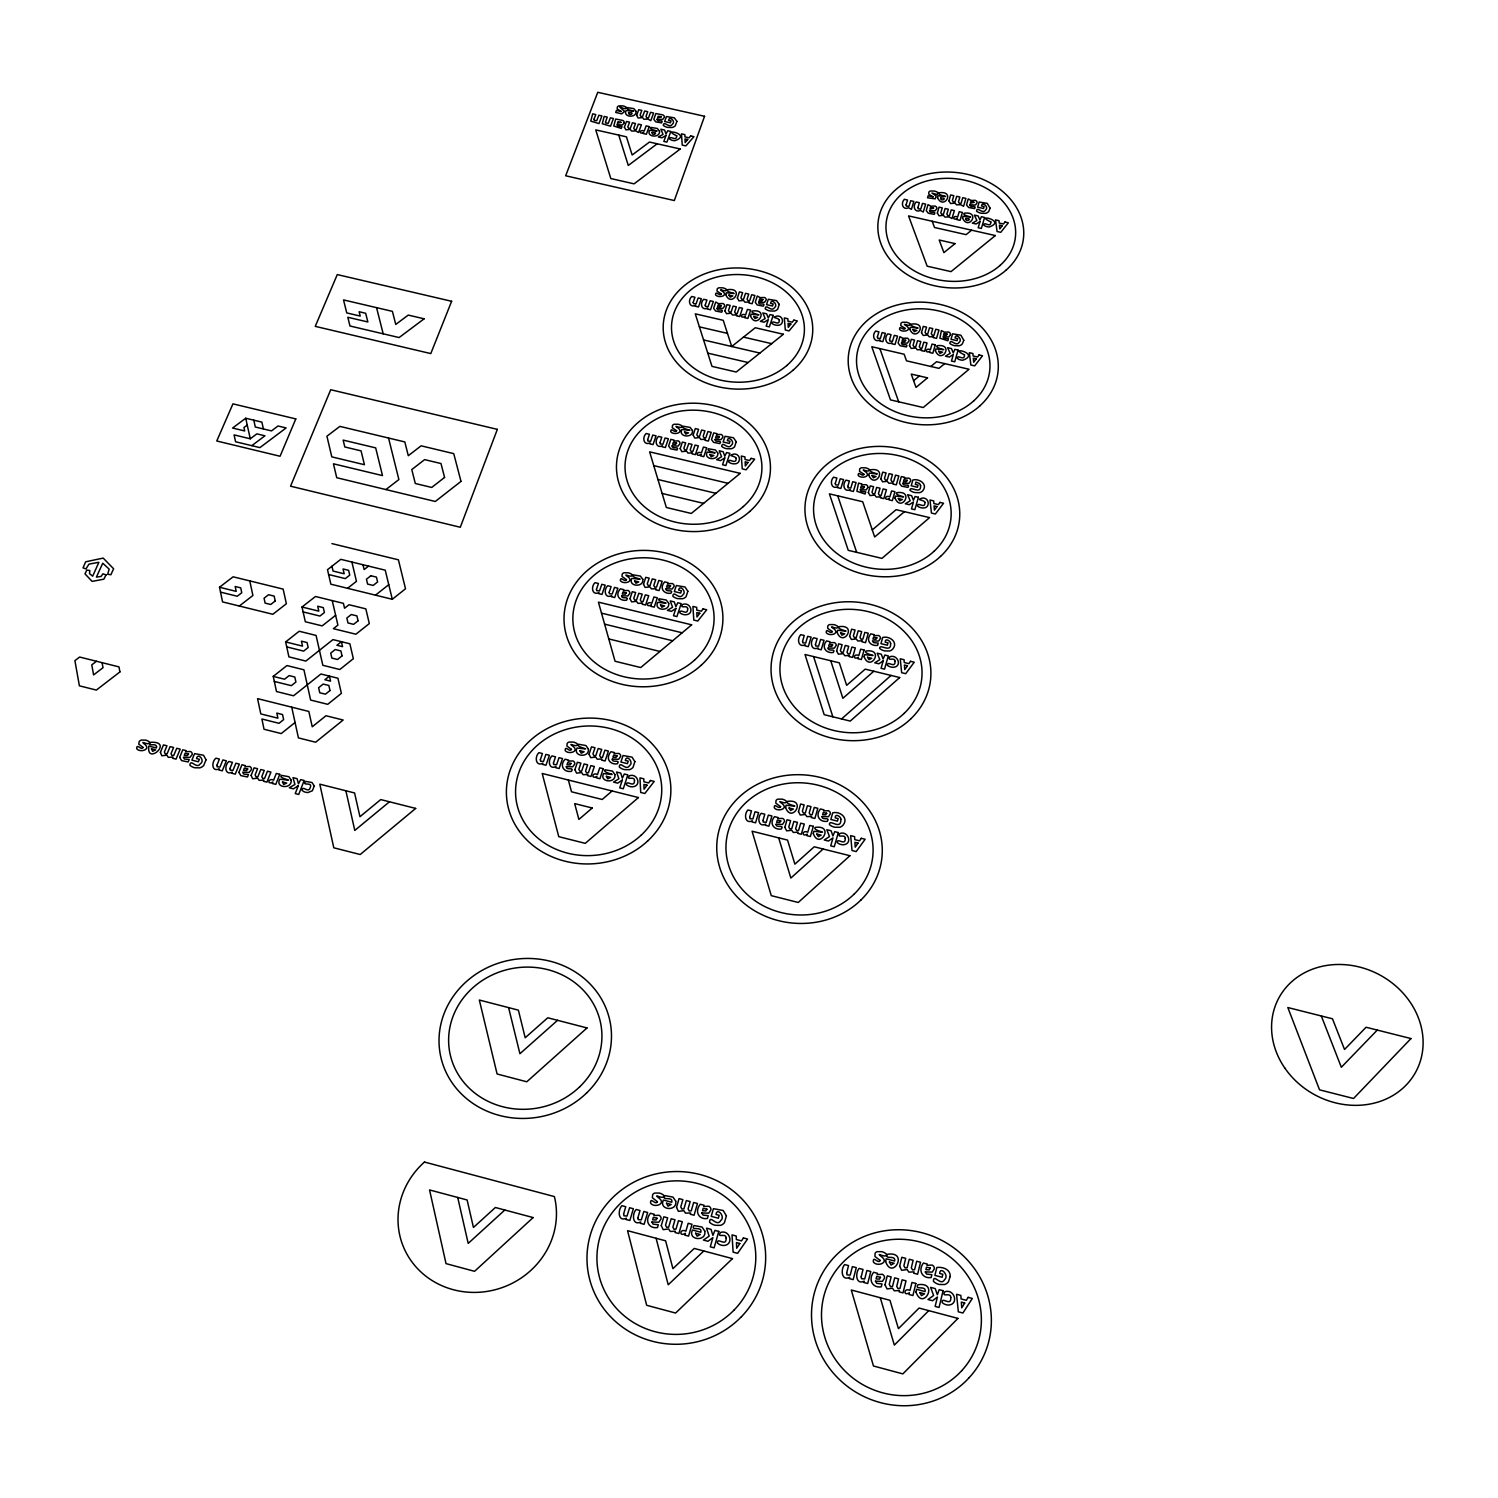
<?xml version="1.0" encoding="UTF-8"?>
<svg xmlns="http://www.w3.org/2000/svg" width="1498" height="1498" viewBox="0 0 1498 1498"><rect width="100%" height="100%" fill="white"/><g stroke="black" fill="none" stroke-linecap="round" stroke-linejoin="round"><path stroke-width="1.5" d="M950.537 334.634L948.814 336.975L942.991 336.788L944.077 338.323L948.477 338.754L947.878 340.776L939.901 338.192L941.381 330.552L944.358 332.182L948.627 332.032A3.108 2.509 6.9 0 1 950.5 334.578M880.506 638.429L878.633 641.069L872.435 640.882L873.559 642.605L878.24 643.091L877.585 645.376C870.6 646.481 865.32 640.283 870.806 633.841L874.233 634.665L873.952 635.658L878.521 635.489A3.296 2.827 6.7 0 1 880.468 638.335M867.922 487.449L866.125 489.94L860.095 489.752L861.181 491.381L865.732 491.85L865.076 494.003L856.875 491.25L858.541 483.124L861.874 483.91L861.575 484.846L866.013 484.678A3.202 2.678 5.6 0 1 867.904 487.374M624.254 122.799L622.456 124.933L616.839 124.746L617.794 126.15L621.988 126.581L621.296 128.435L613.768 126.019L615.697 119.035L622.588 120.402A2.977 2.303 -0.1 0 1 624.217 122.742M1377.28 1030.081L1341.328 1067.269L1321.311 1015.962M928.76 1310.638L894.343 1345.092L880.281 1297.717M703.779 1250.98L668.22 1284.778L656.087 1238.266M504.807 1210.028L468.2 1243.396L457.714 1197.464M823.151 849.01L790.85 878.053L778.679 837.869M557.574 1020.307L519.918 1053.731L508.608 1007.63M841.558 718.946L891.067 675.448M873.802 671.235L842.887 698.293L830.753 660.749M612.12 790.981L602.196 799.483L571.506 791.787L568.379 780.027M904.455 511.661L874.682 536.996L862.717 501.755L829.405 493.853L848.243 550.328L881.947 558.38L929.565 517.615L896.104 509.676L872.285 529.918M944.676 363.621L938.965 368.358L906.496 360.831L904.137 354.221L871.78 346.731L890.505 399.891L923.217 407.531L969.056 369.257L936.55 361.73L930.838 366.467M913.63 380.735L919.379 375.961M389.461 801.786L354.783 830.435L345.888 790.775M971.622 230.186L966.098 234.643L934.509 227.49L932.168 221.236M295.069 722.485L281.231 733.571L264.041 729.264L261.888 719.003L279.021 723.309L283.628 719.62L282.523 714.527L276.83 713.085L277.916 718.197L260.802 713.909L257.562 698.63L308.85 711.456L312.239 726.792L325.984 715.744L343.136 720.032L315.647 742.222L298.42 737.896L291.736 707.187M392.289 599.275L385.248 570.176L340.795 559.334L327.5 569.689L330.852 584.201L392.289 599.275L405.509 588.789L398.412 559.821L331.919 543.605M375.492 595.155L388.75 584.688M273.235 676.403L286.942 665.561L303.925 669.793L310.629 700.053L327.725 704.322L341.375 693.368L337.93 678.238L320.909 674.006L293.552 695.784L276.493 691.533L273.235 676.403L284.564 679.212L289.133 675.598L294.806 677.021L295.911 682.039L291.342 685.672L274.321 681.44M285.631 641.93L299.207 631.257L316.078 635.433L322.819 665.281L339.803 669.512L353.341 658.708L349.877 643.784L332.968 639.609L305.854 661.067L288.908 656.873L285.631 641.93L302.521 646.125L301.416 641.163L307.053 642.548L308.157 647.529L303.626 651.106L286.717 646.911M335.627 615.285L322.164 625.883L305.33 621.745L302.016 607.008L315.479 596.485L343.417 603.357L344.559 608.244L349.015 604.724L365.83 608.862L369.313 623.58L355.906 634.216L333.399 628.673L337.893 625.115L332.238 600.604M368.564 566.113L364.145 569.558L363.003 564.746M347.573 588.302L356.449 581.336L351.899 562.031M385.941 489.565L398.88 479.547L388.544 438.034M239.305 606.016L252.9 595.492L249.773 580.906M219.513 587.253L233.108 576.805L283.141 589.107L286.38 603.731L272.842 614.292L222.565 601.896L219.513 587.253L236.197 591.373L235.167 586.504L240.729 587.871L241.758 592.74L237.227 596.241L220.524 592.122M96.471 661.273L91.771 664.869L93.588 674.924L103.025 667.696L102.089 662.678M251.795 445.674L264.94 435.806L256.851 433.858L250.278 438.783L234.081 434.888L235.579 441.76L259.903 447.621L286.118 427.941L278.029 425.994L271.494 430.9L255.315 427.005L253.799 420.189M657.173 143.789L628.28 165.454L618.749 135.101M263.405 428.952L261.869 422.118L245.728 418.242L232.583 428.035L244.698 430.956L243.949 427.529L247.245 425.076M699.397 326.864L727.466 333.38M743.514 337.106L771.676 343.66M703.573 339.952L759.898 353.079M707.768 353.135L748.101 362.535M653.783 465.635L728.065 483.311M657.94 479.51L715.857 493.31M662.135 493.46L703.592 503.365M601.503 613.131L682.17 632.793M604.612 624.142L672.658 640.769M608.768 638.934L659.925 651.443M328.605 574.52L345.308 578.602L349.746 575.138L348.603 570.307L343.042 568.959L344.184 573.771L333.062 571.056L331.938 566.225M302.016 607.008L318.812 611.147L317.707 606.241L323.287 607.626L324.411 612.532L319.935 616.053L303.12 611.914M879.869 348.603L898.688 401.801M837.738 495.819L856.669 552.331M813.583 656.573L832.851 716.812M376.56 307.652L383.188 333.811M245.728 418.242L250.278 438.783M156.578 746.753L156.41 747.989L148.845 746.079C145.943 766.208 174.48 741.023 150.661 742.296C146.86 747.521 155.942 742.222 156.578 746.753M717.785 453.051C718.965 461.234 703.18 459.961 707.131 452.115C726.23 454.175 705.09 451.928 708.442 448.782L715.407 449.962L717.785 453.051M962.559 218.053C968.663 231.497 981.321 210.787 964.075 213.259C961.36 216.218 981.021 218.109 962.989 216.274L962.559 218.053M704.809 1231.169C706.682 1242.029 687.301 1240.25 692.469 1230.027L700.858 1232.255C702.431 1225.533 689.979 1231.525 694.005 1225.533L702.056 1227.049L704.809 1231.169M920.596 485.521C921.176 495.501 909.848 485.071 909.96 490.295A10.617 8.838 6.9 0 0 914.885 492.58L919.529 492.673A6.722 5.617 7 0 0 922.899 490.614C928.086 484.06 919.023 478.293 912.881 479.978L911.215 485.783L917.431 487.262L918.068 485.052L915.315 484.397L915.971 482.075L919.454 483.461L920.596 485.521M692.432 430.45C693.574 438.539 677.882 437.304 681.833 429.514C700.839 431.555 679.792 429.327 683.163 426.218L690.091 427.398L692.432 430.45M675.729 1201.171C677.527 1211.938 658.277 1210.178 663.445 1200.048L671.778 1202.257C673.37 1195.591 660.974 1201.527 665 1195.61L673.014 1197.108L675.729 1201.171M890.636 643.372C891.291 653.933 879.438 642.942 879.626 648.465A10.954 9.419 7.1 0 0 884.7 650.9L889.494 650.993A6.947 5.973 7.1 0 0 892.977 648.765C898.369 641.987 889.269 635.639 882.715 637.474L880.936 643.653L887.359 645.207L888.033 642.867L885.187 642.174C884.738 637.661 890.561 640.695 890.636 643.372M935.407 350.813C941.568 364.969 954.844 343.173 937.018 345.738C934.134 348.828 954.451 350.888 935.876 348.922L935.407 350.813M937.486 197.549C943.515 210.881 956.211 190.34 939.021 192.793C936.306 195.732 955.893 197.605 937.935 195.789L937.486 197.549M668.707 603.301C669.962 611.97 653.484 610.641 657.716 602.346C677.433 604.537 655.525 602.065 659.12 598.788L666.292 600.043L668.707 603.301M779.26 304.394L777.705 309.131A6.498 5.224 2.9 0 1 774.391 311.06L769.916 310.966A10.243 8.239 2.9 0 1 765.216 308.831C765.59 302.933 771.395 312.689 774.541 307.652C778.642 304.787 771.227 297.99 770.552 303.345L773.193 303.963L772.519 306.023L766.545 304.637L768.324 299.244L776.544 300.63L779.26 304.394M915.99 1291.988C922.787 1311.668 939.826 1281.445 917.918 1284.741C914.154 1290.808 926.476 1284.76 925.09 1291.576L916.551 1289.31L915.99 1291.988M659.513 131.169C660.356 138.34 645.994 137.292 649.552 130.326C667.378 132.086 647.716 130.251 650.825 127.405L657.322 128.472L659.513 131.169M909.735 329.148C915.802 343.192 929.116 321.583 911.364 324.13C908.462 327.182 928.723 329.223 910.222 327.294L909.735 329.148M969.824 204.852C969.768 208.297 977.145 204.627 974.618 208.597L968.644 207.492L966.547 204.945L968.232 198.916L971.135 200.47L975.292 200.339A3.015 2.359 6.8 0 1 977.127 202.736L975.498 205.001L969.824 204.852M642.792 579.333C643.99 587.909 627.606 586.598 631.856 578.378C651.48 580.55 629.666 578.097 633.261 574.858L640.395 576.093L642.792 579.333M895.018 498.066C901.159 513.046 915.203 489.996 896.703 492.692C893.613 495.894 914.679 498.179 895.504 496.081L895.018 498.066M885.599 1261.447C892.265 1280.921 909.361 1250.999 887.565 1254.257C883.783 1260.267 896.066 1254.275 894.662 1261.016L886.179 1258.788L885.599 1261.447M636.032 111.32C636.837 118.417 622.55 117.406 626.108 110.478C643.878 112.219 624.291 110.403 627.4 107.594L633.86 108.642L636.032 111.32M736.23 441.723L734.582 446.76A6.685 5.543 2 0 1 731.174 448.782L726.549 448.688A10.542 8.726 1.9 0 1 721.736 446.441C722.092 440.187 728.065 450.505 731.361 445.187C735.63 442.21 728.028 434.944 727.279 440.637L729.994 441.273L729.283 443.445L723.141 442.004L725.032 436.293L733.477 437.734L736.23 441.723M726.399 1215.833L724.47 1222.593A7.733 7.434 1.3 0 1 720.501 1225.364L715.164 1225.289A12.19 11.703 1.3 0 1 709.584 1222.312C709.603 1213.755 716.83 1227.63 720.725 1220.533C725.818 1216.882 716.924 1206.808 716.025 1214.466L719.171 1215.309L718.347 1218.23L711.232 1216.339L713.423 1208.661L723.197 1210.515L726.399 1215.833M840.865 819.144C841.314 831.39 829.031 818.02 829.424 824.63A11.329 10.093 6.6 0 0 834.648 827.214L839.61 827.308A7.19 6.404 6.6 0 0 843.224 824.93C848.86 817.889 839.741 810.849 832.719 812.852L830.828 819.462L837.457 821.129L838.168 818.601L835.229 817.871C834.723 813.039 840.865 816.279 840.865 819.144M925.296 1271.971L926.607 1274.068L931.85 1274.667L931.138 1277.551C922.394 1278.899 917.694 1270.379 923.423 1263.039L927.262 1264.05L926.962 1265.323L932.074 1265.061A3.726 3.558 25.4 0 1 933.778 1266.559A3.82 3.651 25.4 0 1 934.34 1268.75L932.28 1272.102L925.315 1271.896M614.929 774.578C616.277 783.81 598.975 782.387 603.582 773.567C623.954 775.945 601.222 773.193 605.061 769.785L612.457 771.096L614.929 774.578M864.14 656.779C870.319 672.639 885.112 648.241 865.919 651.031C862.623 654.383 884.475 656.91 864.664 654.645L864.14 656.779M868.728 475.109C874.776 489.958 888.857 467.114 870.432 469.773C867.323 472.956 888.333 475.203 869.233 473.125L868.728 475.109M929.528 210.581C929.453 214.045 936.887 210.357 934.303 214.345L928.329 213.24L926.251 210.694L927.992 204.646L930.876 206.181L935.052 206.05A3.015 2.378 6.1 0 1 936.437 207.08A3.09 2.434 6.1 0 1 936.905 208.522L935.22 210.731L929.546 210.544M588.377 749C589.669 758.157 572.479 756.752 577.086 748.008C597.384 750.348 574.708 747.633 578.565 744.244L585.943 745.555L588.377 749M902.938 483.199C902.77 487.019 910.84 483.011 907.957 487.393L901.646 486.176L899.455 483.33L901.347 476.551L904.661 477.319L904.399 478.274L908.818 478.105A3.202 2.659 6.7 0 1 910.709 480.802L908.968 483.348L902.957 483.161M837.139 632.362C843.224 648.091 858.054 623.898 838.936 626.688C835.622 630.003 857.399 632.493 837.663 630.265L837.139 632.362M875.45 1281.221L876.742 1283.337L882.004 1283.936L881.273 1286.838C872.454 1288.205 867.848 1279.573 873.652 1272.251L877.491 1273.281L877.173 1274.555L882.303 1274.292A3.726 3.576 22.4 0 1 884.007 1275.809A3.82 3.67 22.4 0 1 884.55 1278L882.453 1281.37L875.469 1281.165M901.478 342.967C901.347 346.6 909.099 342.742 906.365 346.937L900.223 345.776L898.088 343.079L899.942 336.676L902.901 338.305L907.189 338.155A3.108 2.509 6 0 1 908.612 339.241A3.183 2.584 6 0 1 909.08 340.776L907.339 343.117L901.478 342.967M687.863 591.242L686.103 596.579A6.891 5.88 0.5 0 1 682.564 598.751L677.789 598.657A10.861 9.269 0.5 0 1 672.845 596.279C673.201 589.613 679.362 600.586 682.788 594.931C687.264 591.841 679.455 584.033 678.631 590.1L681.421 590.774L680.672 593.077L674.343 591.56L676.347 585.493L685.054 587.01L687.863 591.242M813.283 833.543C819.443 850.452 835.21 824.48 815.193 827.402C811.635 830.884 834.349 833.712 813.863 831.278L813.283 833.543M676.909 121.338L675.317 125.72A6.254 4.85 0.8 0 1 672.078 127.499L667.771 127.405A9.868 7.64 0.8 0 1 663.277 125.42C663.82 119.99 669.231 129.015 672.302 124.353C676.291 121.675 669.288 115.383 668.539 120.346L671.085 120.926L670.374 122.817L664.644 121.525L666.479 116.544L674.362 117.836L676.909 121.338M948.927 200.844L950.631 203.541L955.05 203.129L956.492 204.833L960.667 204.702L963.57 206.293L965.91 198.391L962.746 197.68L961.098 203.279L959.469 203.41L958.439 201.949L959.862 197.024L956.698 196.313L955.031 201.893L953.402 202.043L952.372 200.582L953.814 195.658L950.631 194.946L948.927 200.844M785.57 807.459C791.637 824.218 807.422 798.49 787.499 801.374C783.941 804.838 806.561 807.628 786.15 805.212L785.57 807.459M899.643 1266.259L901.684 1270.304L907.133 1269.592L908.893 1272.139L914.042 1271.877L913.705 1273.206L917.6 1274.236L920.558 1262.271L916.682 1261.241L914.585 1269.724L912.582 1269.948L911.327 1267.776L913.143 1260.305L909.249 1259.275L907.133 1267.739L905.148 1267.982L903.874 1265.81L905.71 1258.339L901.815 1257.309L899.643 1266.259M937.336 213.072L939.021 215.787L943.459 215.356L944.92 217.079L949.095 216.948L952.016 218.539L954.357 210.6L951.211 209.889L949.526 215.506L947.897 215.637L946.867 214.177L948.309 209.233L945.126 208.522L943.459 214.139L941.83 214.27L940.781 212.81L942.242 207.866L939.059 207.136L937.336 213.072M634.89 761.639L633.017 767.369A7.134 6.292 -1.9 0 1 629.31 769.691L624.385 769.597A11.254 9.924 -1.9 0 1 619.292 767.07C619.61 759.898 626.014 771.639 629.591 765.59C634.291 762.388 626.258 753.943 625.34 760.441L628.242 761.153L627.419 763.643L620.902 762.014L623.037 755.516L632.025 757.127L634.89 761.639M885.018 1284.872L887.059 1288.935L892.527 1288.224L894.287 1290.789L899.455 1290.527L899.118 1291.856L903.013 1292.886L906.009 1280.846L902.133 1279.816L899.998 1288.355L897.995 1288.58L896.74 1286.389L898.575 1278.88L894.681 1277.85L892.527 1286.37L890.524 1286.595L889.269 1284.404L891.123 1276.895L887.228 1275.865L885.018 1284.872M921.495 332.631L923.217 335.477L927.768 335.028L929.266 336.825L933.554 336.676L933.291 337.612L936.531 338.361L938.984 330.009L935.744 329.26L934.003 335.178L932.336 335.327L931.269 333.792L932.767 328.568L929.509 327.819L927.768 333.736L926.101 333.885L925.034 332.35L926.55 327.144L923.292 326.395L921.495 332.631M917.918 207.567L918.237 208.802L920.802 209.008L922.506 203.391L925.652 204.121L923.255 212.023L920.371 210.432C914.698 213.222 912.245 205.881 916.177 201.968L919.341 202.679L917.918 207.567M828.113 648.035C827.851 652.079 836.371 647.848 833.244 652.51C826.222 653.615 820.998 647.342 826.578 640.919L830.004 641.743L829.705 642.754L834.274 642.567A3.296 2.846 5.4 0 1 836.202 645.432L834.349 648.166L828.113 648.035M822.028 816.56C821.709 820.829 830.604 816.41 827.327 821.316C819.818 822.514 814.762 815.624 820.436 808.976L823.975 809.856L823.675 810.924L828.394 810.718A3.408 3.033 6.1 0 1 830.379 813.789L828.469 816.71L822.028 816.56M906.084 204.889L906.402 206.125L908.968 206.331L910.69 200.732L913.836 201.444L911.421 209.345L908.518 207.754C902.863 210.544 900.41 203.204 904.361 199.309L907.526 200.02L906.084 204.889M909.492 345.589L911.215 348.454L915.784 347.985L917.263 349.802L921.588 349.652L921.307 350.588L924.566 351.337L927.037 342.93L923.779 342.181L922.038 348.135L920.352 348.285L919.304 346.731L920.821 341.507L917.544 340.739L915.784 346.693L914.117 346.843L913.05 345.289L914.566 340.065L911.308 339.297L909.492 345.589M861.181 1276.858L861.575 1278.712L864.721 1278.974L866.911 1270.473L870.769 1271.502L867.698 1283.505L863.822 1282.475L864.159 1281.146C855.864 1285.34 855.021 1272.907 859.14 1268.413L863.035 1269.443L861.181 1276.858M846.67 1273L847.044 1274.854L850.209 1275.116L852.399 1266.615L856.276 1267.645L853.167 1279.629L849.291 1278.599L849.628 1277.288C841.333 1281.483 840.528 1269.031 844.647 1264.555L848.542 1265.585L846.67 1273M889.531 339.803L889.868 341.095L892.508 341.301L894.287 335.365L897.545 336.114L895.018 344.503L891.759 343.754L892.04 342.817C886.048 345.776 883.783 337.855 887.79 333.867L891.048 334.616L889.531 339.803M877.379 336.975L877.716 338.286L880.337 338.492L882.153 332.575L885.393 333.324L882.846 341.675L879.607 340.926L879.888 340.009C873.896 342.967 871.63 335.046 875.656 331.058L878.914 331.826L877.379 336.975M880.824 478.78L882.584 481.813L887.265 481.326L888.782 483.217L893.22 483.068L892.939 484.041L896.291 484.846L898.875 475.952L895.542 475.166L893.688 481.457L891.984 481.626L890.898 479.997L892.49 474.454L889.138 473.649L887.284 479.94L885.561 480.109L884.475 478.48L886.086 472.937L882.715 472.151L880.824 478.78M750.554 316.022C756.172 330.009 770.178 308.513 752.333 311.022C749.206 314.037 769.616 316.097 751.078 314.168L750.554 316.022M868.334 492.561L870.076 495.595L874.795 495.108L876.311 497.036L880.749 496.868L880.468 497.86L883.82 498.647L886.442 489.715L883.09 488.928L881.236 495.258L879.513 495.407L878.427 493.778L880.038 488.198L876.667 487.412L874.795 493.722L873.072 493.891L871.986 492.262L873.615 486.681L870.244 485.895L868.334 492.561M776.076 824.256C775.739 828.544 784.69 824.106 781.338 829.031C773.792 830.229 768.811 823.263 774.56 816.635L778.099 817.534L777.762 818.601L782.518 818.395A3.427 3.052 4.2 0 1 784.484 821.466L782.536 824.406L776.076 824.256M106.058 574.914L103.83 579.202L92.09 581.393L84.993 573.865L86.809 570.083L89.824 570.513L89.524 573.64L92.67 576.187L98.868 562.293L88.944 564.128L85.966 568.884L83.027 567.873L85.667 561.806L103.193 558.099L113.623 568.791L110.871 574.745L107.687 574.258L109.148 569.109L102.744 563.211L96.415 577.123L101.096 576.43L102.931 573.828L106.058 574.914M847.793 486.457L848.111 487.842L850.827 488.048L852.736 481.738L856.07 482.525L853.392 491.438L850.059 490.651L850.34 489.659C843.992 492.823 841.951 484.21 846.033 480.165L849.385 480.952L847.793 486.457M849.609 636.257L851.407 639.477L856.257 638.953L857.811 640.975L862.38 640.788L862.08 641.837L865.526 642.679L868.26 633.223L864.833 632.381L862.885 639.084L861.107 639.253L860.002 637.53L861.687 631.613L858.223 630.789L856.276 637.474L854.497 637.661L853.373 635.92L855.077 630.021L851.613 629.179L849.609 636.257M725.781 294.619C731.324 308.494 745.367 287.185 727.579 289.676C724.433 292.672 744.768 294.694 726.324 292.784L725.781 294.619M836.614 650.956L838.393 654.195L843.28 653.671L844.816 655.712L849.422 655.525L849.123 656.573L852.568 657.416L855.339 647.904L851.894 647.061L849.928 653.802L848.13 653.971L847.044 652.229L848.729 646.293L845.265 645.451L843.299 652.192L841.501 652.36L840.397 650.619L842.119 644.683L838.637 643.84L836.614 650.956M880.169 1260.473C878.277 1264.612 872.772 1254.8 873.371 1261.953C877.098 1267.139 889.063 1262.87 882.153 1257.197C873.091 1250.287 887.958 1259.968 886.198 1253.845A11.291 10.823 21.1 0 0 881.835 1251.673L877.079 1251.673A3.857 3.708 20.5 0 0 875.094 1253.339L874.926 1256.447L880.169 1260.473M238.912 772.425L240.878 775.627L247.488 776.975L248.462 774.56L243.65 774.035L242.713 772.2L249.136 772.406L251.402 769.597A3.539 3.052 -14.4 0 0 249.698 766.489L244.942 766.695L245.372 765.628L241.927 764.748L238.912 772.425M835.285 483.479L835.603 484.865L838.318 485.09L840.228 478.78L843.561 479.566L840.865 488.46L837.532 487.674L837.831 486.7C831.465 489.846 829.443 481.233 833.543 477.207L836.895 477.993L835.285 483.479M933.067 196.856L928.142 195.789L927.524 197.773L935.201 198.859L936.175 195.957L931.925 193.017L937.28 194.59L937.898 192.512A9.157 7.19 6 0 0 934.34 191.051L930.483 190.995A3.127 2.453 6 0 0 928.872 192.1L928.76 194.141L933.067 196.856M815.455 644.477L815.773 645.956L818.582 646.181L820.586 639.459L824.031 640.301L821.204 649.795L817.758 648.952L818.058 647.904C811.298 651.274 809.538 641.912 813.676 637.792L817.14 638.616L815.455 644.477M314.28 785.963L312.37 790.757L308.008 792.517A8.876 7.715 -13.1 0 1 303.738 791.543L302.109 790.457C302.278 784.465 308.569 794.052 310.255 787.517C313.026 781.301 301.36 786.544 305.629 781.413L311.977 782.518L314.28 785.963M758.625 302.221C758.419 305.817 766.208 302.016 763.362 306.135L757.295 304.974L755.254 302.334L757.276 296.024L760.179 297.634L764.448 297.484A3.09 2.472 2.7 0 1 766.208 299.993L764.448 302.371L758.643 302.184M798.453 811.616L800.269 815.043L805.306 814.481L806.898 816.635L811.635 816.447L811.317 817.571L814.875 818.451L817.814 808.321L814.257 807.422L812.178 814.612L810.324 814.8L809.201 812.946L810.998 806.617L807.422 805.737L805.344 812.908L803.49 813.096L802.366 811.242L804.183 804.932L800.606 804.033L798.453 811.616M701.813 1213.005L703.03 1215.084L708.236 1215.664L707.412 1218.492C698.686 1219.878 694.286 1211.302 700.296 1204.242L704.079 1205.235L703.723 1206.489L708.816 1206.227A3.67 3.52 0 0 1 710.464 1207.725A3.764 3.614 0 0 1 710.932 1209.86L708.76 1213.155L701.813 1213.005M802.554 641.35L802.872 642.829L805.681 643.054L807.684 636.332L811.13 637.174L808.283 646.649L804.838 645.807L805.156 644.758C798.397 648.128 796.636 638.766 800.793 634.665L804.257 635.489L802.554 641.35M905.204 328.437C903.631 331.414 899.306 324.448 899.512 329.41C902.245 332.912 912.488 330.571 906.852 326.152C899.418 321.284 911.177 328.043 910.204 323.83A9.419 7.602 5.9 0 0 906.552 322.276L902.582 322.239A3.221 2.603 5.9 0 0 900.916 323.399L900.785 325.572L905.204 328.437M784.84 827.383L786.656 830.847L791.712 830.266L793.303 832.439L798.059 832.233L797.741 833.356L801.299 834.255L804.276 824.069L800.7 823.17L798.603 830.398L796.749 830.585L795.625 828.712L797.442 822.365L793.865 821.466L791.749 828.675L789.895 828.862L788.772 827.008L790.607 820.642L787.012 819.762L784.84 827.383M179.666 757.426L181.595 760.61L188.168 761.958L189.179 759.542L184.385 759.037L183.449 757.22L189.872 757.408L192.175 754.618A3.558 3.033 -15.6 0 0 190.508 751.528L185.752 751.734L186.201 750.667L182.756 749.805L179.666 757.426M715.014 439.457C714.752 443.221 722.879 439.251 719.845 443.577L713.61 442.378L711.531 439.569L713.685 432.903L716.943 433.671L716.643 434.589L721.044 434.439A3.165 2.621 1.7 0 1 722.467 435.562A3.258 2.696 1.7 0 1 722.879 437.154L721.006 439.607L715.014 439.457M762.988 820.492L763.306 822.065L766.208 822.29L768.362 815.099L771.919 815.979L768.886 826.147L765.328 825.267L765.665 824.143C758.437 827.739 757.014 817.496 761.227 813.32L764.804 814.2L762.988 820.492M717.018 308.27C716.793 311.865 724.639 308.064 721.736 312.183L715.651 311.022L713.628 308.382L715.707 302.053L718.609 303.663L722.897 303.514A3.09 2.49 1.8 0 1 724.264 304.581A3.165 2.547 1.8 0 1 724.676 306.098L722.841 308.419L717.036 308.214M749.655 817.159L749.974 818.732L752.876 818.957L755.048 811.766L758.606 812.665L755.554 822.814L751.996 821.934L752.333 820.81C745.105 824.406 743.701 814.163 747.914 809.987L751.49 810.886L749.655 817.159M864.046 474.36C862.417 477.488 857.942 470.129 858.167 475.409C861.05 479.135 871.574 476.551 865.769 471.926C858.092 466.758 870.301 473.948 869.252 469.454A9.7 8.089 5.5 0 0 865.488 467.807L861.406 467.788A3.314 2.771 5.5 0 0 859.683 469.005L859.534 471.308L864.046 474.36M651.911 1222.068L653.109 1224.147L658.315 1224.727L657.472 1227.574C648.69 1228.978 644.365 1220.308 650.469 1213.268L654.251 1214.279L653.877 1215.515L658.989 1215.271A3.689 3.539 -5.8 0 1 660.618 1216.75A3.782 3.633 -5.9 0 1 661.067 1218.904L658.858 1222.218L651.93 1222.012M832.308 631.576C830.622 634.909 825.96 627.063 826.222 632.699C829.255 636.706 840.097 633.823 834.105 628.991C826.184 623.486 838.899 631.145 837.719 626.351A10.018 8.614 5.3 0 0 833.843 624.61L829.63 624.572A3.427 2.94 5.2 0 0 827.832 625.883L827.664 628.336L832.308 631.576M665.973 588.864C665.655 592.834 674.175 588.695 670.935 593.245C663.97 594.369 658.895 588.096 664.681 581.898L668.052 582.722L667.715 583.696L672.265 583.527A3.277 2.79 0.2 0 1 673.707 584.707A3.352 2.865 0.2 0 1 674.119 586.411L672.153 589.014L665.992 588.808M672.096 445.917C671.816 449.7 679.998 445.73 676.927 450.074L670.673 448.857L668.614 446.048L670.823 439.345L674.1 440.131L673.782 441.049L678.201 440.899A3.183 2.64 0.6 0 1 679.605 442.022A3.258 2.696 0.6 0 1 679.998 443.614L678.107 446.067L672.096 445.917M676.534 1207.388L678.407 1211.358L683.856 1210.665L685.504 1213.174L690.634 1212.931L690.26 1214.223L694.08 1215.234L697.469 1203.493L693.668 1202.482L691.252 1210.796L689.249 1211.021L688.088 1208.886L690.185 1201.565L686.346 1200.553L683.931 1208.849L681.927 1209.092L680.766 1206.957L682.863 1199.636L679.043 1198.606L676.534 1207.388M930.277 1268.076L929.303 1269.873L925.895 1269.667L926.494 1267.158L930.277 1268.076M661.273 1225.645L663.165 1229.652L668.614 1228.959L670.28 1231.468L675.411 1231.206L675.036 1232.517L678.856 1233.547L682.302 1221.731L678.482 1220.701L676.029 1229.072L674.044 1229.315L672.864 1227.162L674.999 1219.784L671.16 1218.754L668.688 1227.124L666.685 1227.349L665.524 1225.214L667.659 1217.837L663.82 1216.807L661.273 1225.645M737.372 298.065L738.982 300.873L743.532 300.443L744.955 302.203L749.243 302.072L748.925 302.989L752.146 303.719L754.898 295.481L751.696 294.732L749.73 300.574L748.064 300.724L747.071 299.207L748.757 294.057L745.536 293.308L743.588 299.151L741.903 299.3L740.911 297.784L742.615 292.634L739.394 291.904L737.372 298.065M780.589 806.636C778.81 810.175 773.979 801.804 774.279 807.853C777.481 812.159 788.641 808.939 782.462 803.864C774.297 797.966 787.536 806.167 786.244 801.018A10.355 9.231 4.1 0 0 782.256 799.164L777.874 799.146A3.539 3.165 4.1 0 0 776.02 800.55L775.814 803.19L780.589 806.636M724.901 310.854L726.511 313.681L731.08 313.232L732.503 315.011L736.791 314.88L736.492 315.797L739.712 316.546L742.502 308.251L739.282 307.502L737.297 313.382L735.63 313.531L734.638 311.996L736.342 306.828L733.121 306.079L731.136 311.94L729.451 312.09L728.459 310.573L730.181 305.405L726.961 304.656L724.901 310.854M621.651 595.811C621.296 599.799 629.872 595.642 626.576 600.211C619.554 601.353 614.554 595.006 620.397 588.826L623.767 589.65L623.43 590.624L627.999 590.455A3.277 2.809 -1.2 0 1 629.441 591.654A3.371 2.865 -1.2 0 1 629.834 593.358L627.849 595.961L621.651 595.811M612.27 759.149C611.858 763.362 620.809 758.999 617.345 763.83C609.873 765.047 605.061 758.082 610.997 751.715L614.48 752.576L614.124 753.625L618.824 753.438A3.389 2.977 -2.3 0 1 620.678 756.434L618.655 759.299L612.289 759.093M637.905 1217.762L638.204 1219.597L641.331 1219.859L643.822 1211.507L647.642 1212.519L644.121 1224.297L640.301 1223.286L640.695 1221.994C632.362 1226.15 631.838 1213.792 636.182 1209.485L640.021 1210.496L637.905 1217.762M291.192 780.215C292.185 789.427 274.658 788.135 279.808 779.203C300.873 781.806 276.643 778.511 281.53 775.384L288.927 776.713L291.192 780.215M657.06 119.278C656.854 122.649 664.344 119.054 661.554 122.911L655.731 121.825L653.802 119.372L655.881 113.53L662.771 114.915A2.977 2.303 0.7 0 1 664.419 117.237L662.678 119.428L657.06 119.278M705.221 305.124L705.502 306.416L708.123 306.622L710.146 300.761L713.348 301.51L710.501 309.768L707.299 309.037L707.618 308.12C701.57 311.078 699.51 303.12 703.704 299.282L706.925 300.012L705.221 305.124M623.617 1213.979L623.917 1215.796L627.044 1216.058L629.572 1207.725L633.373 1208.736L629.834 1220.495L626.014 1219.484L626.407 1218.192C618.075 1222.349 617.569 1209.991 621.932 1205.703L625.752 1206.714L623.617 1213.979M693.162 435.094L694.791 438.071L699.491 437.585L700.933 439.476L705.352 439.307L705.015 440.281L708.329 441.067L711.232 432.323L707.936 431.536L705.876 437.734L704.154 437.884L703.142 436.293L704.94 430.825L701.626 430.057L699.547 436.236L697.825 436.386L696.813 434.794L698.611 429.346L695.297 428.559L693.162 435.094M880.468 1277.307L879.476 1279.123L876.068 1278.918L876.705 1276.408L880.468 1277.307M973.85 202.305L970.292 203.335L970.779 201.687L973.85 202.305M680.204 448.651L681.833 451.647L686.533 451.16L687.975 453.051L692.413 452.902L692.095 453.875L695.39 454.643L698.349 445.861L695.035 445.075L692.956 451.31L691.215 451.46L690.204 449.849L692.02 444.363L688.706 443.577L686.608 449.793L684.886 449.962L683.856 448.351L685.691 442.865L682.376 442.079L680.204 448.651M693.218 302.353L693.48 303.626L696.102 303.832L698.143 297.99L701.345 298.72L698.48 306.996L695.278 306.247L695.596 305.33C689.567 308.288 687.507 300.33 691.72 296.492L694.941 297.241L693.218 302.353M947.129 334.129L946.324 335.383L943.459 335.215L943.983 333.474L947.129 334.129M566.319 766.676C565.87 770.89 574.895 766.527 571.375 771.358C563.828 772.594 559.091 765.553 565.102 759.205L568.585 760.066L568.229 761.115L572.948 760.928A3.389 2.996 -4.1 0 1 574.764 763.943L572.723 766.807L566.338 766.62M660 442.622L660.262 443.988L662.959 444.194L665.093 437.996L668.389 438.764L665.393 447.528L662.079 446.76L662.416 445.786C656.03 448.932 654.214 440.318 658.483 436.424L661.798 437.21L660 442.622M643.485 584.276L645.132 587.422L649.982 586.916L651.461 588.901L656.012 588.733L655.675 589.763L659.064 590.587L662.172 581.299L658.783 580.475L656.573 587.047L654.795 587.216L653.765 585.512L655.675 579.726L652.267 578.902L650.057 585.475L648.297 585.643L647.248 583.939L649.177 578.153L645.769 577.329L643.485 584.276M919.847 1292.587L921.457 1295.62L924.547 1293.841L919.847 1292.587M647.642 439.7L647.922 441.067L650.619 441.273L652.754 435.075L656.049 435.843L653.034 444.606L649.739 443.82L650.057 442.865C643.672 445.992 641.874 437.397 646.162 433.502L649.458 434.289L647.642 439.7M657.416 1201.714C655.431 1205.759 650.207 1196.134 650.581 1203.156C654.177 1208.193 666.086 1204.149 659.513 1198.494C650.731 1191.696 665.206 1201.209 663.651 1195.198A11.16 10.673 -5.5 0 0 659.401 1193.063L654.682 1193.063A3.82 3.651 -5.4 0 0 652.641 1194.692L652.36 1197.745L657.416 1201.714M907.245 480.334L906.402 481.663L903.463 481.495L903.987 479.641L907.245 480.334M933.591 208.035L930.015 209.065L930.52 207.417L933.591 208.035M629.984 598.694L631.632 601.878L636.5 601.353L637.961 603.357L642.53 603.188L642.193 604.218L645.582 605.042L648.728 595.698L645.32 594.875L643.091 601.503L641.313 601.672L640.301 599.949L642.211 594.126L638.803 593.302L636.575 599.912L634.796 600.08L633.766 598.376L635.695 592.534L632.287 591.71L629.984 598.694M876.873 637.867L875.993 639.29L872.96 639.103L873.521 637.137L876.873 637.867M905.672 340.271L904.848 341.525L901.983 341.357L902.508 339.597L905.672 340.271M889.419 1262.028L891.029 1265.024L894.1 1263.263L889.419 1262.028M609.199 592.328L609.461 593.77L612.233 593.994L614.498 587.403L617.888 588.227L614.704 597.533L611.315 596.71L611.652 595.68C604.874 599.031 603.357 589.706 607.701 585.755L611.109 586.579L609.199 592.328M721.268 293.908C719.658 296.847 715.501 289.975 715.557 294.881C718.235 298.308 728.421 296.08 723.01 291.661C715.763 286.848 727.279 293.533 726.455 289.376A9.363 7.527 1.8 0 0 722.86 287.841L718.909 287.803A3.202 2.584 1.7 0 0 717.205 288.945L716.999 291.08L721.268 293.908M596.485 589.238L596.747 590.68L599.537 590.905L601.803 584.314L605.192 585.138L601.99 594.444L598.601 593.62L598.957 592.59C592.159 595.942 590.643 586.617 595.024 582.666L598.432 583.49L596.485 589.238M589.051 754.28L590.718 757.651L595.736 757.089L597.234 759.224L601.953 759.037L601.597 760.123L605.098 761.003L608.413 751.06L604.911 750.198L602.552 757.239L600.717 757.408L599.668 755.591L601.709 749.393L598.189 748.532L595.829 755.554L593.994 755.741L592.946 753.925L595.006 747.727L591.485 746.847L589.051 754.28M950.762 1297.418C951.473 1307.361 941.399 1295.826 942.186 1302.623L944.096 1303.934A9.643 9.194 28.8 0 0 948.833 1305.058C959.263 1304.084 954.132 1288.43 944.807 1291.8C941.062 1298.054 950.687 1291.725 950.762 1297.418M574.895 769.729L576.58 773.137L581.617 772.556L583.096 774.709L587.853 774.503L587.478 775.608L590.98 776.488L594.332 766.489L590.83 765.628L588.452 772.706L586.598 772.893L585.568 771.058L587.628 764.823L584.089 763.943L581.711 771.021L579.857 771.208L578.827 769.373L580.887 763.137L577.367 762.257L574.895 769.729M864.421 486.925L863.56 488.254L860.62 488.086L861.163 486.232L864.421 486.925M965.686 218.483C965.611 223.09 973.887 218.109 965.686 218.483M636.669 115.383L638.148 118.005L642.548 117.593L643.878 119.241L648.016 119.128L650.787 120.664L653.615 113.024L650.544 112.331L648.54 117.743L646.93 117.874L645.994 116.47L647.735 111.695L644.646 111.002L642.623 116.413L641.013 116.544L640.077 115.14L641.818 110.384L638.728 109.672L636.669 115.383M826.69 813.283L825.754 814.8L822.608 814.612L823.226 812.496L826.69 813.283M553.455 762.969L553.717 764.504L556.601 764.748L559.016 757.688L562.518 758.55L559.11 768.53L555.608 767.65L555.983 766.545C548.736 770.122 547.575 759.935 551.994 755.928L555.515 756.808L553.455 762.969M624.385 127.199L625.883 129.82L630.284 129.427L631.613 131.075L635.77 130.944L638.541 132.498L641.387 124.821L638.317 124.128L636.294 129.558L634.665 129.689L633.748 128.285L635.489 123.491L632.399 122.799L630.358 128.229L628.748 128.36L627.812 126.956L629.572 122.162L626.482 121.469L624.385 127.199M676.628 430.731C674.943 433.821 670.655 426.556 670.73 431.761C673.538 435.412 683.987 432.941 678.425 428.334C670.973 423.241 682.919 430.319 682.002 425.9A9.643 7.977 0.6 0 0 678.313 424.29L674.231 424.252A3.296 2.734 0.6 0 0 672.471 425.451L672.246 427.735L676.628 430.731M832.626 644.964L831.727 646.387L828.675 646.2L829.274 644.215L832.626 644.964M938.628 351.262L939.995 353.378L942.56 352.161L938.628 351.262M605.529 121.862L605.772 123.061L608.3 123.248L610.36 117.818L613.431 118.511L610.529 126.169L602.271 123.735L604.181 116.432L607.27 117.125L605.529 121.862M540.347 759.692L540.609 761.227L543.474 761.471L545.909 754.412L549.41 755.292L545.984 765.235L542.482 764.373L542.856 763.268C535.61 766.845 534.468 756.659 538.906 752.67L542.426 753.531L540.347 759.692M940.594 197.961C940.519 202.548 948.758 197.605 940.594 197.961M912.937 329.597L914.286 331.713L916.851 330.496L912.937 329.597M898.332 498.534L899.718 500.8L902.376 499.508L898.332 498.534M594.013 119.26L594.257 120.458L596.766 120.645L598.844 115.234L601.915 115.926L598.994 123.566L590.755 121.132L592.684 113.848L595.773 114.541L594.013 119.26M626.482 579.651C624.722 582.928 620.303 575.232 620.378 580.756C623.337 584.669 634.066 581.936 628.355 577.123C620.696 571.712 633.074 579.239 632.062 574.539A9.943 8.464 -1.2 0 0 628.299 572.816L624.086 572.779A3.408 2.902 -1.1 0 0 622.25 574.071L621.988 576.487L626.482 579.651M780.776 820.96L779.821 822.477L776.676 822.29L777.312 820.174L780.776 820.96M867.567 657.266L868.971 659.682L871.742 658.296L867.567 657.266M990.833 221.929C991.002 228.651 983.68 220.73 983.886 225.299L985.459 226.179A7.771 6.123 7.2 0 0 989.317 226.966C1007.293 220.412 973.157 213.559 990.833 221.929M872.023 475.578L873.39 477.825L876.049 476.533L872.023 475.578M706.925 1209.186L705.876 1210.946L702.487 1210.74L703.199 1208.306L706.925 1209.186M964.506 354.857C964.693 361.954 957.072 353.622 957.334 358.453L958.926 359.37A7.996 6.479 7.3 0 0 962.896 360.194C981.471 353.285 946.399 346.019 964.506 354.857M571.487 749.393C569.652 752.857 565.064 744.656 565.177 750.573C568.285 754.767 579.351 751.734 573.472 746.678C565.551 740.892 578.453 748.944 577.329 743.888A10.299 9.044 -4 0 0 573.453 742.072L569.09 742.053A3.52 3.09 -3.9 0 0 567.199 743.42L566.881 746.004L571.487 749.393M816.822 834.068L818.283 836.652L821.147 835.154L816.822 834.068M840.547 632.849L841.951 635.246L844.703 633.86L840.547 632.849M206.05 759.767L203.691 765.515A7.284 6.235 -15.5 0 1 199.758 767.856L194.796 767.762A11.497 9.831 -15.4 0 1 189.872 765.216C190.583 758.063 196.575 769.803 200.376 763.737C205.432 760.759 197.905 751.959 196.519 758.568L199.365 759.299L198.354 761.77L191.894 760.141L194.59 753.625L203.522 755.235L206.05 759.767M924.978 502.336C925.221 509.826 917.263 501.044 917.562 506.155L919.21 507.129A8.239 6.891 7.2 0 0 923.292 507.991C930.558 508.215 929.415 497.28 922.394 498.048C915.053 500.238 923.367 499.321 924.978 502.336M621.221 111.507L616.427 110.478L615.697 112.387L621.782 113.867L624.572 111.376C612.888 101.152 626.37 112.313 626.314 107.313A9.025 6.966 -0.1 0 0 622.887 105.89L619.067 105.852A3.09 2.378 -0.1 0 0 617.401 106.901L617.157 108.886L621.221 111.507M789.09 807.984L790.532 810.53L793.397 809.051L789.09 807.984M895.055 661.255C895.336 669.213 887.003 659.925 887.378 665.337L889.063 666.385A8.501 7.34 7.4 0 0 893.276 667.284C902.657 666.722 897.733 653.783 889.793 656.779C886.685 661.854 894.886 656.611 895.055 661.255M657.06 1218.23L655.993 1220.009L652.604 1219.803L653.334 1217.35L657.06 1218.23M762.875 299.563L762.014 300.798L759.168 300.63L759.748 298.907L762.875 299.563M845.265 838.281C845.584 846.782 836.858 836.895 837.27 842.681L839.011 843.786A8.801 7.865 7 0 0 843.355 844.76C853.036 844.142 848.261 830.398 839.872 833.506C836.502 838.899 845.153 833.356 845.265 838.281M695.596 1233.247L697.094 1236.225L700.221 1234.483L695.596 1233.247M719.396 436.63L718.516 437.94L715.595 437.772L716.194 435.955L719.396 436.63M721.287 305.592L720.426 306.847L717.579 306.678L718.16 304.937L721.287 305.592M666.554 1203.231L668.014 1206.19L671.141 1204.467L666.554 1203.231M670.542 585.868L669.606 587.253L666.591 587.066L667.247 585.138L670.542 585.868M726.156 1238.003C726.53 1247.74 716.905 1236.487 717.43 1243.115L719.265 1244.389A9.475 9.119 2 0 0 723.946 1245.493C734.282 1244.763 729.901 1229.146 720.444 1232.498C716.475 1238.677 726.212 1232.367 726.156 1238.003M676.534 443.09L675.617 444.419L672.696 444.232L673.314 442.416L676.534 443.09M753.737 316.471L755.011 318.568L757.632 317.37L753.737 316.471M617.026 755.928L616.034 757.426L612.925 757.239L613.618 755.161L617.026 755.928M626.258 592.796L625.303 594.2L622.288 594.013L622.943 592.085L626.258 592.796M709.846 454.549L711.138 456.778L713.834 455.504L709.846 454.549M728.946 295.069L730.219 297.147L732.822 295.967L728.946 295.069M571.113 763.437L570.101 764.935L566.993 764.748L567.705 762.669L571.113 763.437M660.487 604.911L661.816 607.27L664.606 605.904L660.487 604.911M661.217 116.825L657.622 117.799L658.221 116.207L661.217 116.825M684.511 431.93L685.803 434.139L688.5 432.866L684.511 431.93M779.391 320.048C779.391 327.032 772.032 318.831 772.107 323.568L773.661 324.486A7.939 6.423 3 0 0 777.593 325.291C784.503 325.665 783.866 315.292 777.013 316.059C769.953 318.082 777.799 317.22 779.391 320.048M634.609 580.924L635.901 583.265L638.71 581.917L634.609 580.924M606.409 776.32L607.757 778.848L610.66 777.387L606.409 776.32M736.23 458.294C736.23 465.653 728.59 457.04 728.702 462.039L730.294 463.013A8.183 6.797 2.1 0 0 734.32 463.856C741.435 464.211 740.948 453.37 733.814 454.063C726.474 456.235 734.638 455.317 736.23 458.294M950.163 1276.577L948.459 1281.708A7.865 7.49 26.9 0 1 944.583 1284.535L939.209 1284.46A12.396 11.797 26.5 0 1 933.479 1281.445C933.235 1272.682 940.8 1286.838 944.62 1279.61C949.563 1275.79 940.295 1265.679 939.639 1273.431L942.841 1274.292L942.13 1277.27L934.902 1275.36L936.812 1267.533C942.616 1266.522 950.837 1269.536 950.163 1276.577M251.14 775.346L252.619 778.754L257.731 778.192L259.117 780.346L263.891 780.14L263.461 781.263L266.944 782.143L270.932 772.088L267.449 771.208L264.622 778.323L262.749 778.511L261.813 776.676L264.266 770.403L260.764 769.523L257.937 776.638L256.064 776.825L255.109 774.99L257.6 768.717L254.098 767.837L251.14 775.346M621.015 122.33L617.401 123.304L618.019 121.713L621.015 122.33M579.895 750.723L581.205 753.232L584.126 751.771L579.895 750.723M687.676 608.843C687.713 616.652 679.736 607.551 679.867 612.851L681.515 613.862A8.445 7.228 0.6 0 0 685.672 614.76C694.941 614.386 690.69 601.484 682.639 604.443C679.324 609.443 687.601 604.237 687.676 608.843M229.962 768.53L230.13 770.084L233.014 770.328L235.879 763.231L239.343 764.111L235.298 774.129L231.816 773.249L232.265 772.144C224.737 775.795 224.176 765.235 228.913 761.471L232.415 762.351L229.962 768.53M216.948 765.253L217.098 766.807L219.981 767.032L222.884 759.935L226.348 760.815L222.284 770.833L218.802 769.953L219.251 768.849C211.724 772.5 211.181 761.939 215.918 758.175L219.401 759.055L216.948 765.253M634.515 780.477C634.553 788.772 626.201 779.129 626.389 784.765L628.074 785.851A8.726 7.733 -1.8 0 0 632.362 786.806C641.93 786.394 637.848 772.706 629.329 775.777C625.771 781.095 634.497 775.59 634.515 780.477M652.061 132.461C651.78 136.936 660.15 132.086 652.061 132.461M628.598 112.593C628.299 117.05 636.669 112.219 628.598 112.593M160.398 752.389L161.821 755.76L166.933 755.217L168.263 757.333L173.038 757.145L172.588 758.25L176.052 759.13L180.191 749.15L176.745 748.288L173.787 755.348L171.914 755.535L171.015 753.7L173.581 747.483L170.098 746.603L167.158 753.663L165.286 753.85L164.368 752.033L166.952 745.798L163.469 744.918L160.398 752.389M676.721 135.812C676.534 142.291 669.718 134.689 669.625 139.071L671.104 139.913A7.659 5.955 0.9 0 0 674.868 140.681C693.106 134.352 659.719 127.723 676.721 135.812M963.794 340.252L962.371 343.828A6.535 5.28 7.1 0 1 959.151 345.776L954.638 345.682A10.299 8.314 7.1 0 1 949.844 343.51C950.05 337.537 956.061 347.424 959.151 342.33C963.12 339.353 955.499 332.593 954.975 337.968L957.671 338.585L957.072 340.664L951.024 339.278L952.597 333.811L960.892 335.215L963.794 340.252M990.066 208.11L988.717 211.499A6.348 4.981 7 0 1 985.59 213.334L981.209 213.24A10.018 7.865 7 0 1 976.546 211.181C976.79 205.544 982.594 214.888 985.572 210.076C989.392 207.211 981.976 200.863 981.49 205.938L984.111 206.537L983.531 208.503L977.651 207.173L979.149 202.024L987.219 203.353L990.066 208.11M143.096 747.465C141.093 750.947 136.842 742.708 136.636 748.663C139.67 752.839 150.736 749.899 145.325 744.749C137.741 738.926 150.343 747.034 149.444 741.959A10.542 8.951 -16.5 0 0 145.68 740.124L141.28 740.106A3.614 3.052 -16.4 0 0 139.239 741.491L138.734 744.075L143.096 747.465M247.713 769.017L246.608 770.515L243.481 770.328L244.324 768.231L247.713 769.017M282.504 781.956L283.702 784.503L286.717 783.023L282.504 781.956M188.505 754.037L187.381 755.535L184.254 755.348L185.115 753.269L188.505 754.037M943.103 1290.696L939.059 1307.454L935.145 1306.406L937.43 1297.006L932.58 1300.751L927.974 1299.534L933.629 1295.489L930.614 1287.381L935.239 1288.598L937.336 1294.759L939.209 1289.666L943.103 1290.696M915.877 1283.468L912.9 1295.527L909.005 1294.478L909.417 1292.755C902.919 1296.762 903.968 1287.119 909.979 1290.49L911.982 1282.438L915.877 1283.468M151.467 748.813L152.59 751.322L155.642 749.861L151.467 748.813M838.318 832.57L834.292 846.745L830.716 845.846L832.982 837.888L828.431 841.052L824.218 839.985L829.499 836.577L826.84 829.705L831.09 830.753L832.925 835.978L834.742 831.671L838.318 832.57M718.797 1231.412L714.115 1247.853L710.277 1246.823L712.917 1237.61L707.936 1241.28L703.423 1240.063L709.191 1236.112L706.494 1228.154L711.044 1229.352L712.898 1235.382L714.977 1230.401L718.797 1231.412M883.183 660.861L881.067 668.295L884.55 669.138L888.295 655.899L884.831 655.057L883.127 659.083L881.292 654.195L877.191 653.203L879.813 659.644L874.757 662.809L878.839 663.801L883.183 660.861M958.083 350.101L954.732 361.786L951.455 361.037L953.346 354.483L949.301 357.067L945.444 356.168L950.163 353.378L947.616 347.686L951.492 348.585L953.271 352.91L954.825 349.352L958.083 350.101M918.405 497.28L914.847 509.695L911.477 508.908L913.48 501.942L909.286 504.695L905.316 503.759L910.204 500.781L907.638 494.733L911.627 495.688L913.406 500.257L915.053 496.493L918.405 497.28M864.103 650.02L861.35 659.551L857.886 658.708L858.279 657.341C852.493 660.543 853.579 652.791 858.803 655.562L860.638 649.196L864.103 650.02M813.32 826.316L810.362 836.521L806.804 835.641L807.216 834.161C801.205 837.588 802.348 829.33 807.778 832.251L809.744 825.435L813.32 826.316M685.241 1233.416L684.736 1235.101L688.574 1236.131L692.001 1224.297L688.181 1223.286L685.878 1231.187C679.98 1227.892 678.669 1237.348 685.241 1233.416M979.992 221.554L978.194 227.733L981.377 228.464L984.579 217.435L981.396 216.704L979.917 220.056L978.157 215.974L974.393 215.132L976.902 220.506L972.333 223.127L976.078 223.988L979.992 221.554M889.344 498.591L888.969 499.864L892.321 500.669L894.943 491.737L891.591 490.932L889.831 496.924C884.794 494.284 883.764 501.605 889.344 498.591M935.295 344.84L932.823 353.247L929.565 352.498L929.921 351.281C924.547 354.127 925.521 347.218 930.389 349.708L932.037 344.091L935.295 344.84M957.222 218.502L956.885 219.644L960.049 220.356L962.39 212.416L959.226 211.705L957.653 217.004C952.953 214.626 951.998 221.18 957.222 218.502M724.789 457.901L722.542 464.755L725.856 465.541L729.863 453.332L726.567 452.546L724.789 456.253L723.178 451.741L719.246 450.804L721.587 456.759L716.606 459.68L720.519 460.616L724.789 457.901M675.879 608.45L673.482 615.734L676.909 616.577L681.178 603.582L677.77 602.758L675.898 606.69L674.287 601.915L670.243 600.923L672.583 607.252L667.415 610.36L671.441 611.334L675.879 608.45M773.174 315.348L769.373 326.882L766.152 326.133L768.287 319.654L764.149 322.201L760.347 321.321L765.16 318.568L762.838 312.951L766.658 313.831L768.268 318.1L769.953 314.599L773.174 315.348M622.307 780.084L619.741 787.873L623.28 788.753L627.831 774.859L624.31 773.979L622.344 778.192L620.715 773.08L616.539 772.032L618.899 778.791L613.525 782.125L617.682 783.154L622.307 780.084M603.245 768.717L599.912 778.717L596.391 777.837L596.878 776.413C590.811 779.765 592.178 771.676 597.496 774.541L599.724 767.837L603.245 768.717M745.049 316.49L744.656 317.688L747.876 318.437L750.648 310.123L747.427 309.393L745.573 314.936C740.78 312.483 739.619 319.299 745.049 316.49M700.895 454.587L700.484 455.86L703.779 456.647L706.719 447.846L703.423 447.059L701.457 452.958C696.495 450.374 695.278 457.564 700.895 454.587M651.274 604.967L650.825 606.316L654.233 607.139L657.341 597.796L653.952 596.972L651.855 603.226C646.743 600.511 645.432 608.132 651.274 604.967M704.547 116.282L674.325 200.545L565.664 175.772L597.758 92.296L704.547 116.282M666.011 135.438L663.839 141.43L666.928 142.123L670.823 131.45L667.734 130.757L666.03 133.996L664.569 130.045L660.899 129.221L663.015 134.427L658.334 136.973L661.985 137.797L666.011 135.438M649.214 126.581L646.368 134.258L643.279 133.565L643.691 132.461C638.429 135.082 639.665 128.734 644.234 131.038L646.125 125.888L649.214 126.581M497.336 429.364L460.298 527.259L290.556 486.195L330.721 389.723L497.336 429.364M298.289 785.738L295.237 793.584L298.72 794.464L304.188 780.495L300.686 779.615L298.439 783.847L297.128 778.698L292.971 777.649L294.937 784.446L289.32 787.798L293.439 788.847L298.289 785.738M279.77 774.316L275.801 784.372L272.299 783.491L272.879 782.05C266.625 785.439 268.367 777.312 273.628 780.177L276.287 773.436L279.77 774.316M451.628 301.285L430.787 353.584L315.254 326.358L337.275 274.583L451.628 301.285M295.799 418.916L280.07 456.253L216.761 440.992L232.939 403.861L295.799 418.916M968.139 1297.343L966.322 1300.339L961.098 1298.953L960.855 1295.414L956.567 1294.272L958.327 1311.799L962.896 1313.016L972.314 1298.448L968.139 1297.343M964.712 1302.998L961.753 1307.848L961.323 1302.099L964.712 1302.998M743.42 1237.947L741.51 1240.887L736.361 1239.52L736.248 1236.037L732.035 1234.914L733.121 1252.141L737.596 1253.339L747.539 1239.033L743.42 1237.947M739.806 1243.509L736.679 1248.246L736.473 1242.61L739.806 1243.509M861.294 838.3L859.571 840.827L854.778 839.629L854.59 836.633L850.658 835.641L852.006 850.527L856.182 851.557L865.132 839.255L861.294 838.3M858.036 843.093L855.227 847.175L854.927 842.307L858.036 843.093M910.522 661.292L908.893 663.651L904.249 662.528L904.062 659.719L900.242 658.802L901.665 672.696L905.71 673.669L914.248 662.21L910.522 661.292M907.432 665.767L904.755 669.587L904.418 665.037L907.432 665.767M939.958 502.392L938.385 504.601L933.891 503.534L933.685 500.912L929.996 500.032L931.438 513.065L935.37 514.001L943.553 503.253L939.958 502.392M936.98 506.567L934.415 510.144L934.059 505.875L936.98 506.567M979.018 354.951L977.501 357.03L973.138 356.018L972.914 353.528L969.337 352.704L970.854 364.988L974.655 365.868L982.519 355.756L979.018 354.951M650.432 780.495L648.615 782.967L643.897 781.787L643.84 778.848L639.964 777.874L640.713 792.461L644.833 793.491L654.195 781.432L650.432 780.495M976.172 358.883L973.7 362.235L973.325 358.228L976.172 358.883M647.005 785.177L644.046 789.184L643.934 784.409L647.005 785.177M1004.952 222.022L1003.491 223.988L999.241 223.033L999.016 220.693L995.515 219.906L997.05 231.497L1000.758 232.34L1008.341 222.79L1004.952 222.022M703.049 608.9L701.326 611.203L696.757 610.098L696.682 607.345L692.937 606.428L693.799 620.078L697.768 621.033L706.719 609.78L703.049 608.9M1002.199 225.749L999.821 228.913L999.428 225.112L1002.199 225.749M699.791 613.262L696.982 617.007L696.832 612.551L699.791 613.262M751.135 458.369L749.487 460.541L745.049 459.493L744.937 456.89L741.304 456.029L742.259 468.874L746.135 469.792L754.692 459.193L751.135 458.369M748.008 462.47L745.33 465.99L745.143 461.796L748.008 462.47M793.865 320.123L792.273 322.182L787.967 321.19L787.836 318.737L784.297 317.913L785.327 330.028L789.09 330.908L797.311 320.928L793.865 320.123M790.869 324.017L788.285 327.332L788.06 323.362L790.869 324.017M690.653 135.925L689.08 137.835L684.961 136.898L684.886 134.633L681.478 133.865L682.227 145.081L685.841 145.905L693.967 136.674L690.653 135.925M687.694 139.52L685.129 142.591L685.017 138.902L687.694 139.52M1410.966 1038.563L1353.537 1098.502L1319.532 1089.832L1287.831 1007.536L1332.471 1018.79L1344.53 1049.48L1366.064 1027.254L1410.966 1038.563M961.697 1370.689L959.02 1373.46A80.592 77.54 27.7 0 1 824.855 1337.452L823.806 1333.707A80.592 77.54 27.7 0 1 920.278 1242.067A80.592 77.54 27.7 0 1 961.697 1370.689M969.3 1377.542L966.304 1380.669A90.666 87.24 27.7 0 1 815.212 1340.111L814.069 1335.879A90.666 87.24 27.7 0 1 922.637 1232.91A90.666 87.24 27.7 0 1 969.3 1377.542M957.934 1318.409L902.863 1373.891L873.465 1365.989L851.295 1290.003L889.962 1300.301L898.426 1328.651L919.06 1308.054L957.934 1318.409M741.473 1316.667L738.364 1319.738A89.374 86.36 -4.7 0 1 589.781 1279.835L588.789 1275.697A89.374 86.36 -4.7 0 1 700.689 1174.675A89.374 86.36 -4.7 0 1 741.473 1316.667M734.189 1309.945L731.417 1312.66A79.45 76.754 -4.7 0 1 599.443 1277.251L598.563 1273.562A79.45 76.754 -4.7 0 1 697.993 1183.645A79.45 76.754 -4.7 0 1 734.189 1309.945M732.466 1258.62L675.598 1313.053L646.668 1305.282L627.568 1230.682L665.618 1240.812L672.92 1268.656L694.229 1248.433L732.466 1258.62M854.103 894.156L851.594 896.497A73.645 66.062 5.2 0 1 728.683 865.526L727.803 862.361A73.645 66.062 5.2 0 1 818.077 785.214A73.645 66.062 5.2 0 1 854.103 894.156M860.976 899.98L858.167 902.601A82.858 74.32 5.2 0 1 719.789 867.716L718.797 864.159A82.858 74.32 5.2 0 1 820.417 777.481A82.858 74.32 5.2 0 1 860.976 899.98M586.561 1093.034L583.49 1095.862A86.453 79.769 -10.5 0 1 441.198 1058.618L440.356 1054.779A86.453 79.769 -10.5 0 1 550.852 961.398A86.453 79.769 -10.5 0 1 586.561 1093.034M579.707 1086.799L576.973 1089.308A76.847 70.912 -10.5 0 1 450.598 1056.24L449.831 1052.832A76.847 70.912 -10.5 0 1 548.006 969.712A76.847 70.912 -10.5 0 1 579.707 1086.799M533.138 1217.574L474.566 1271.315L446.029 1263.619L429.552 1189.936L467.114 1199.973L473.443 1227.461L495.37 1207.5L533.138 1217.574M904.099 713.441L901.684 715.613A71.155 61.624 6.1 0 1 782.761 686.477L781.862 683.519A71.155 61.624 6.1 0 1 868.316 611.652A71.155 61.624 6.1 0 1 904.099 713.441M910.784 718.871L908.088 721.324A80.049 69.339 6.1 0 1 774.204 688.518L773.193 685.185A80.049 69.339 6.1 0 1 870.488 604.406A80.049 69.339 6.1 0 1 910.784 718.871M424.477 1162.055L422.567 1163.777A79.769 75.237 -20.7 0 0 453.314 1289.703A79.769 75.237 -20.7 0 0 554.953 1198.98L554.391 1196.584L424.477 1162.055M849.909 855.714L798.247 902.47L771.283 895.654L752.071 831.203L787.555 840.097L794.876 864.159L814.238 846.782L849.909 855.714M587.029 1027.946L526.79 1081.781L497.093 1073.991L479.323 1000.027L518.383 1010.158L525.199 1037.758L547.762 1017.779L587.029 1027.946M641.088 835.247L638.504 837.532A73.121 64.788 -3.6 0 1 517.634 807.104L516.866 803.995A73.121 64.788 -3.6 0 1 609.592 728.421A73.121 64.788 -3.6 0 1 641.088 835.247M647.698 840.958L644.795 843.543A82.278 72.896 -3.6 0 1 508.702 809.257L507.841 805.755A82.278 72.896 -3.6 0 1 612.214 720.838A82.278 72.896 -3.6 0 1 647.698 840.958M940.538 556.413L937.935 558.717A77.54 65.032 6.2 0 1 808.134 527.708L807.141 524.581A77.54 65.032 6.2 0 1 900.841 448.913A77.54 65.032 6.2 0 1 940.538 556.413M899.699 677.545L850.246 721.081L824.181 714.677L804.988 654.495L839.348 662.846L846.651 685.335L865.189 669.138L899.699 677.545M934.022 551.301L931.7 553.342A68.927 57.804 6.2 0 1 816.41 525.817L815.53 523.045A68.927 57.804 6.2 0 1 898.781 455.71A68.927 57.804 6.2 0 1 934.022 551.301M701.008 665.43L698.218 667.827A79.45 68.196 -0.7 0 1 566.431 635.545L565.57 632.268A79.45 68.196 -0.7 0 1 665.524 553.005A79.45 68.196 -0.7 0 1 701.008 665.43M694.566 660.075L692.095 662.21A70.612 60.613 -0.7 0 1 575.026 633.542L574.258 630.639A70.612 60.613 -0.7 0 1 663.071 560.102A70.612 60.613 -0.7 0 1 694.566 660.075M638.429 797.554L585.269 843.355L558.754 836.67L542.201 773.474L638.429 797.554M973.625 400.958L971.416 402.868A66.867 54.34 6.5 0 1 859.44 376.784L858.56 374.182A66.867 54.34 6.5 0 1 938.722 310.929A66.867 54.34 6.5 0 1 973.625 400.958M979.973 405.771L977.482 407.924A75.218 61.137 6.5 0 1 851.426 378.563L850.452 375.605A75.218 61.137 6.5 0 1 940.669 304.543A75.218 61.137 6.5 0 1 979.973 405.771M592.234 808.002L578.883 819.425L574.67 803.602L592.234 808.002M749.655 511.548L746.996 513.795A76.997 64.171 1 0 1 618.955 483.217L618.094 480.146A76.997 64.171 1 0 1 714.228 405.696A76.997 64.171 1 0 1 749.655 511.548M743.383 506.511L741.004 508.515A68.44 57.036 1 0 1 627.288 481.364L626.501 478.63A68.44 57.036 1 0 1 711.924 412.381A68.44 57.036 1 0 1 743.383 506.511M691.645 624.835L640.732 667.546L615.06 661.255L598.414 602.14L691.645 624.835M1006.15 270.071L1003.735 272.093A73.121 57.748 6.5 0 1 881.105 244.155L880.131 241.365A73.121 57.748 6.5 0 1 967.39 174.33A73.121 57.748 6.5 0 1 1006.15 270.071M999.952 265.502L997.799 267.299A64.994 51.325 6.5 0 1 888.876 242.507L888.014 240.017A64.994 51.325 6.5 0 1 965.536 180.359A64.994 51.325 6.5 0 1 999.952 265.502M927.524 377.852L916.008 387.402L911.252 374.088L927.524 377.852M415.676 808.414L360.194 854.515L333.792 847.793L319.804 784.184L354.577 792.966L359.951 816.71L380.735 799.576L415.676 808.414M792.891 370.343L790.307 372.459A74.788 60.557 2.1 0 1 665.767 343.398L664.887 340.495A74.788 60.557 2.1 0 1 757.557 270.333A74.788 60.557 2.1 0 1 792.891 370.343M786.731 365.568L784.446 367.441A66.474 53.834 2.1 0 1 673.819 341.656L673.033 339.072A66.474 53.834 2.1 0 1 755.385 276.643A66.474 53.834 2.1 0 1 786.731 365.568M740.218 473.349L691.29 513.458L666.348 507.485L649.626 451.853L740.218 473.349M995.346 235.56L951.024 271.625L927.15 266.176L908.556 215.899L995.346 235.56M955.031 243.612L943.909 252.619L939.19 240.017L955.031 243.612M329.991 690.541L325.441 694.173L319.767 692.769L318.625 687.713L323.175 684.08L328.867 685.485L329.991 690.541M783.379 334.26L736.23 372.028L711.981 366.373L695.259 313.831L723.234 320.31L731.717 346.506L755.273 327.744L783.379 334.26M329.429 676.122L324.879 679.736L330.552 681.159L329.429 676.122M342.031 655.918L337.518 659.495L331.863 658.09L330.721 653.109L335.234 649.533L340.889 650.937L342.031 655.918M358.059 620.809L353.603 624.348L347.985 622.962L346.843 618.056L351.3 614.517L356.917 615.903L358.059 620.809M341.413 641.687L336.919 645.264L342.574 646.649L341.413 641.687M370.867 575.756L366.448 579.22L367.59 584.07L373.171 585.437L377.59 581.954L376.429 577.105L370.867 575.756M460.991 481.382L435.3 501.474L336.732 477.712L333.436 463.8L382.496 475.596L375.68 447.883L343.154 440.094L344.802 446.966L361.074 450.879L364.445 464.717L331.807 456.871L326.92 436.199L339.859 426.387L404.816 441.929L408.299 455.71L421.107 445.824L453.744 453.632L460.991 481.382M275.22 600.979L270.707 604.499L265.109 603.114L264.06 598.226L268.573 594.725L274.153 596.11L275.22 600.979M444.569 477.431L431.724 487.449L415.302 483.498L411.781 469.567L424.627 459.624L440.992 463.537L444.569 477.431M119.915 671.928L96.34 690.072L79.394 685.822L74.9 660.655L79.619 657.042L118.979 666.891L119.915 671.928M680.279 148.995L634.066 183.842L610.809 178.543L595.755 129.895L626.426 136.824L632.156 155.006L649.477 142.048L680.279 148.995M424.121 318.812L399.123 337.556L349.97 326.002L347.817 317.276L367.853 321.976L365.662 313.269L359.127 311.734L360.213 316.078L346.75 312.913L343.529 299.918L392.401 311.359L395.753 324.429L408.261 315.086L424.121 318.812M1284.928 1068.224A77.802 68.159 28.2 0 0 1415.741 1072.006A77.802 68.159 28.2 0 0 1341.347 964.506A77.802 68.159 28.2 0 0 1284.928 1068.224"/></g></svg>
